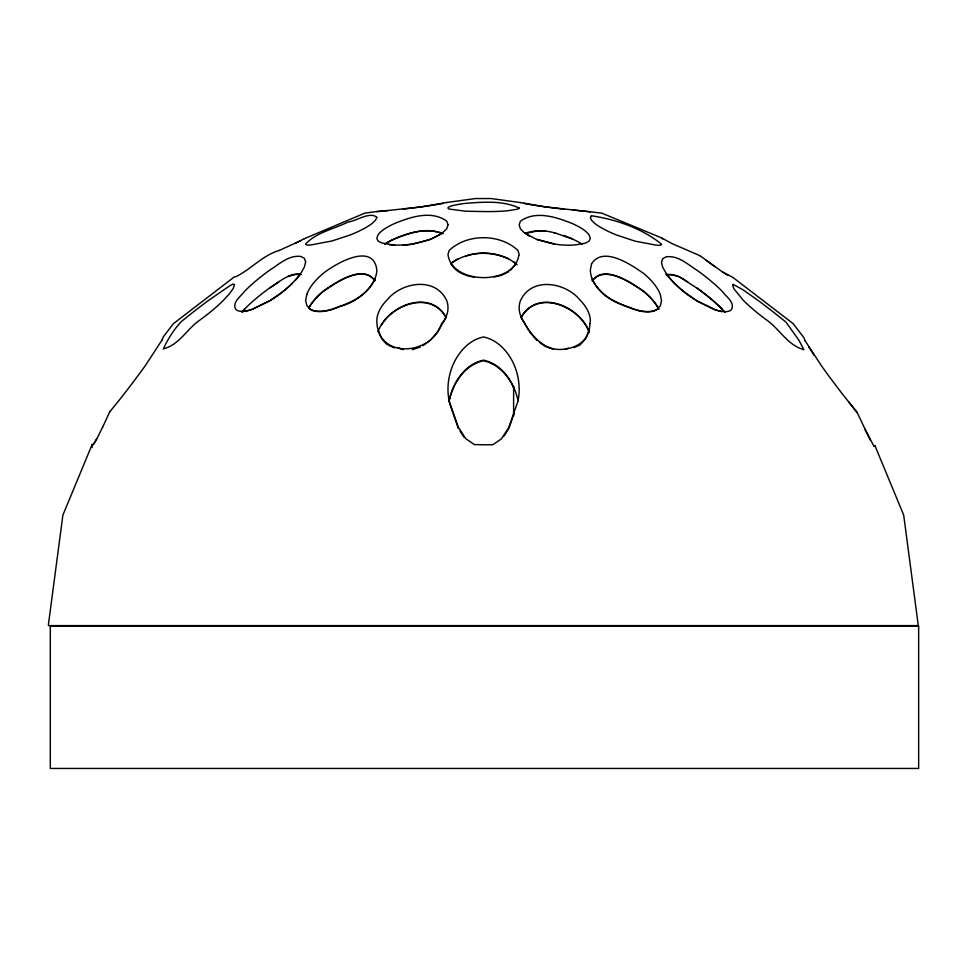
<?xml version="1.0" encoding="UTF-8"?>
<svg xmlns="http://www.w3.org/2000/svg" width="967" height="967" viewBox="0 0 967 967"><rect width="100%" height="100%" fill="white"/><g stroke="black" fill="none" stroke-linecap="round" stroke-linejoin="round"><path stroke-width="1.45" d="M48.41 624.67L62.903 515.073L92.143 444.494L93.316 444.494L96.881 438.631M92.107 447.588L92.143 444.494M449.196 400.314C453.027 382.521 464.692 364.1 483.573 360.147C502.429 364.305 514.13 382.557 517.949 400.423M449.196 400.954C453.015 383.198 464.571 364.994 483.295 360.776C497.461 363.58 508.062 375.111 513.682 387.924M508.739 428.756L513.924 414.094M162.069 340.058L163.254 336.903L173.431 323.631L234.485 276.78L235.67 276.78C251.057 269.297 262.565 255.336 279.258 250.429M589.121 330.279L585.567 338.909L579.91 345.026L573.769 347.649M102.526 427.474L109.622 412.075M378.024 331.645C387.308 305.645 430.013 288.093 446.065 317.309M102.526 427.317L96.881 438.788L93.316 444.639L92.107 444.639M438.184 330.629L443.224 322.216A56.001 33.99 -5.8 0 0 446.343 316.439M515.822 264.209L510.624 270.083M521.092 317.369C537.144 288.106 579.825 305.91 589.121 331.814M521.092 317.732C537.144 288.48 579.825 306.237 589.121 332.165M162.069 339.973L145.485 365.381A94.488 9.815 -52.5 0 1 118.482 401.1L109.561 412.075M503.831 436.298L507.917 430.013M592.263 280.623C604.593 264.051 631.548 282.884 643.72 291.285A56.001 27.197 25.2 0 1 658.793 308.932M592.263 280.974C604.58 264.317 631.536 283.186 643.72 291.575A56.001 27.197 25.2 0 1 658.793 309.222M381.578 324.803C394.427 303.3 431.923 291.115 446.065 317.684M430.194 340.432L437.567 331.802M242.052 311.882L244.881 308.763A56.001 13.115 -35.6 0 1 270.047 287.683L279.258 281.457M242.052 312.027L244.881 308.908M450.973 264.039L452.749 261.972L458.406 258.612M304.424 238.656L364.873 213.103L376.84 211.531A35.368 0.604 -7.5 0 0 387.235 210.601L388.021 210.492M422.833 345.666L428.961 341.315M270.047 287.828C279.536 281.977 288.722 272.621 300.87 274.241M442.1 233.337L430.194 239.478L412.401 244.167M452.749 262.166C471.352 249.994 498.827 249.534 516.173 264.076M295.213 243.346L304.424 238.631M287.84 276.514L295.213 274.471L300.87 274.471M508.739 271.775L501.365 275.377L494.222 276.925M300.87 240.578L279.258 250.453M565.066 349.401L568.366 348.18M525.347 233.325C534.715 229.82 545.255 230.098 554.756 232.974M525.347 233.506L536.951 231.053L545.751 231.077M412.401 349.703L420.294 346.996M376.816 211.531L387.235 210.588M387.562 210.564L421.612 206.841L446.621 202.514M465.78 256.062C479.898 251.372 495.249 252.991 508.739 258.842M446.391 202.538L475.401 198.549L491.176 198.549L520.826 202.623M700.108 255.759L671.932 243.551L661.549 237.882L601.704 213.103L545.545 206.914L520.597 202.599M661.513 237.882L662.721 238.897M666.287 274.592C674.35 273.456 681.505 277.626 687.888 282.001M666.287 274.821L671.932 274.821L678.266 276.417M873.83 445.86L875.014 445.86L903.686 515.073L918.179 624.67M48.35 625.601L918.227 625.601M572.549 210.044L579.451 210.613M554.756 244.252L536.951 239.562L527.317 234.522M474.362 277.178C465.55 275.885 455.88 272.307 451.335 264.148M590.305 211.604L590.341 211.604A35.368 0.604 7.5 0 1 579.91 210.673M554.756 232.805L572.549 239.079A41.533 12.704 14.3 0 1 582.412 244.373M536.951 239.381L554.756 244.071A33.083 11.785 9.1 0 0 579.946 244.083L585.567 243.068L589.121 241.121L590.341 238.378L589.121 235.017A41.533 12.704 14.3 0 0 572.549 223.643C556.581 217.249 535.73 210.032 520.379 221.274L519.158 224.876L520.379 228.756L523.933 232.503L529.59 236.202M443.224 233.724C427.233 227.015 409.718 232.406 394.609 238.776A41.533 12.704 -14.3 0 0 384.745 244.071M441.81 233.422C426.157 227.414 409.295 232.829 394.609 238.934A41.533 12.704 -14.3 0 0 384.745 244.228M546.851 347.093L553.438 349.353M398.271 347.89L403.191 349.703M635.138 309.778C622.929 305.221 610.032 301.257 600.761 291.502A56.001 31.669 16.5 0 1 591.985 278.556M563.966 235.549L572.549 238.922M714.891 309.778L697.098 301.1L687.888 294.875A56.001 20.863 31.6 0 1 666.287 273.794M388.468 345.255L394.609 347.89M679.305 276.78L697.098 288.239A56.001 13.115 35.6 0 1 722.264 309.319M700.035 255.759L722.264 271.812L732.696 277.263L793.145 323.631L803.903 337.64L805.076 340.795M722.264 271.812L727.921 275.402M539.405 342.282L545.545 346.645M706.309 260.449L714.891 266.674M308.63 307.711L310.407 309.513A28.877 14.021 -25.2 0 0 339.453 306.599C349.607 304.073 358.817 298.489 366.384 291.333A56.001 31.669 -16.5 0 0 375.172 278.399M514.396 261.997L517.067 264.813M381.578 338.631L387.235 344.736M725.093 312.281L722.264 309.174A56.001 13.115 35.6 0 0 697.098 288.093M529.59 331.899L536.951 340.529M805.076 340.71L821.66 366.118A94.488 9.815 52.5 0 0 848.663 401.921L856.98 412.075M848.663 401.921L857.245 412.849M374.882 280.454C362.589 263.713 335.634 282.618 323.425 291.019A56.001 27.197 -25.2 0 0 308.981 307.494M374.882 280.805C362.601 263.979 335.646 282.92 323.425 291.309A56.001 27.197 -25.2 0 0 308.981 307.784M808.63 346.827L814.287 355.457M460.05 431.089L464.148 437.374M528.949 330.714L523.933 322.277A56.001 33.99 5.8 0 1 520.802 316.499M864.619 428.695L873.83 446.017L875.014 445.86M870.276 440.154L857.245 412.691M378.532 331.222L381.071 337.398M453.221 413.912L458.406 428.574M449.196 401.776L452.749 412.583M513.61 386.026L513.61 416.1M241.823 311.519A28.853 10.746 -31.6 0 0 252.254 309.428L270.047 300.749L279.258 294.524A56.001 20.863 -31.6 0 0 292.239 283.464M300.048 274.58A56.001 20.863 -31.6 0 1 295.213 280.394M722.264 311.64A28.853 10.746 31.6 0 1 716.196 310.214M443.212 203.324A36.13 1.825 -7 0 1 403.191 209.077M411.084 244.361A33.083 11.785 -9.1 0 1 403.191 245.171M394.609 245.171A33.083 11.785 -9.1 0 1 388.565 244.433M563.954 209.138A36.13 1.825 7 0 1 523.933 203.384M656.75 309.778A28.853 14.009 25.2 0 1 636.588 310.202M589.822 323.631C589.785 339.586 578.218 347.637 563.966 349.172C545.557 351.855 531.693 336.601 523.933 321.902A56.001 33.99 5.8 0 1 520.379 300.822C531.512 276.369 565.175 282.159 579.91 299.891A56.001 31.669 16.5 0 1 590.341 320.971L589.822 323.631M518.711 255.759C513.961 285.446 451.396 284.806 447.987 254.321L449.196 250.441C466.988 233.422 500.169 233.494 517.949 250.477L519.158 254.357L518.711 255.759M306.853 294.306L305.632 300.532L306.853 305.62L310.407 309.21A28.853 14.009 -25.2 0 0 332.007 309.21C344.228 304.702 357.125 300.749 366.384 290.994A56.001 31.669 -16.5 0 0 376.816 269.914C373.298 241.545 335.356 263.749 323.425 273.226A56.001 27.197 -25.2 0 0 306.853 294.306M591.55 263.858L590.341 270.083A56.001 31.669 16.5 0 0 600.761 291.164C610.032 300.906 622.941 304.883 635.138 309.476A28.853 14.009 25.2 0 0 656.75 309.476L660.304 305.886L661.513 300.797L660.304 294.572A56.001 27.197 25.2 0 0 643.72 273.492C631.463 264.982 603.203 245.449 591.55 263.858M305.632 261.912L304.424 266.989L300.87 273.214A56.001 20.863 -31.6 0 1 279.258 294.294L270.047 300.519L252.254 309.21A28.853 10.746 -31.6 0 1 235.67 309.21C231.79 302.018 241.327 296.083 244.881 290.97A56.001 13.115 -35.6 0 1 270.047 269.89C279.487 263.991 288.795 254.913 300.87 256.448L304.424 258.31L305.632 261.912M447.987 224.84L446.778 228.72C438.099 238.293 424.61 241.472 412.401 243.974A33.083 11.785 -9.1 0 1 387.235 243.974L381.578 242.922L378.024 240.976L376.816 238.233L378.024 234.872A41.533 12.704 -14.3 0 1 394.609 223.498C410.492 217.031 431.391 209.948 446.778 221.189L447.987 224.84M517.949 401.245L508.739 427.595L501.365 438.897L492.783 444.76L483.573 444.76L474.362 444.578L465.78 438.716L458.406 427.414L449.196 401.148A94.488 74.556 -9.7 0 1 452.749 365.345C458.491 352.206 468.935 339.864 483.573 336.963C498.186 340.07 508.666 352.23 514.396 365.441A94.488 74.556 9.7 0 1 517.949 401.245M234.461 284.806L233.252 288.396L229.687 293.485L224.042 299.71A56.001 13.115 -35.6 0 1 198.876 320.79C187.9 328.635 180.805 341.593 168.053 347.274L163.278 349.027C167.738 339.224 173.806 329.687 181.083 321.818A56.001 4.472 -37.5 0 1 208.086 300.737L229.687 285.833L233.252 283.972L234.461 284.806M662.721 258.66L661.513 262.25L662.721 267.339L666.287 273.564A56.001 20.863 31.6 0 0 687.888 294.645L697.098 300.87L714.891 309.549A28.853 10.746 31.6 0 0 731.475 309.549C735.331 302.393 725.806 296.47 722.264 291.381A56.001 13.115 35.6 0 0 697.098 270.301C687.646 264.438 678.351 255.276 666.287 256.799L662.721 258.66M376.816 217.382L375.595 220.125L372.041 223.498A41.533 9.743 -18.3 0 1 350.429 234.872L332.007 240.976L316.064 243.962A33.083 4.883 -21.1 0 1 305.632 243.962C316.632 232.261 333.966 229.046 348.035 222.059C355.916 221.238 370.264 211.084 376.816 217.382M441.593 323.631C431.705 355.59 377.335 359.857 376.816 320.802A56.001 31.669 -16.5 0 1 387.235 299.722C401.958 281.905 435.658 276.417 446.778 300.761A56.001 33.99 -5.8 0 1 443.224 321.842L441.593 323.631M591.453 215.786L590.341 217.575L591.55 220.319L595.104 223.679A41.533 9.743 18.3 0 0 616.716 235.066L635.138 241.17L651.093 244.18A33.083 4.883 21.1 0 0 661.513 244.18C642.269 228.502 615.943 219.364 591.453 215.786M733.216 284.407L732.696 285.205L733.905 288.807L743.115 300.108A56.001 13.115 35.6 0 0 768.282 321.189C779.051 329.36 786.328 342.197 799.093 347.963L803.867 349.764L799.093 340.505L786.074 322.253A56.001 4.472 37.5 0 0 759.071 301.172L743.115 289.858L733.216 284.407M519.158 208.038L517.949 209.102L508.739 210.601A35.368 4.617 1 0 1 483.573 211.543L465.78 211.217L449.196 209.077A36.13 4.4 -2.9 0 1 465.78 203.324C483.27 202.006 503.118 200.374 519.158 208.038M918.65 626.096L50.308 626.096L50.308 768.451L918.65 768.451L918.65 626.096"/></g></svg>
